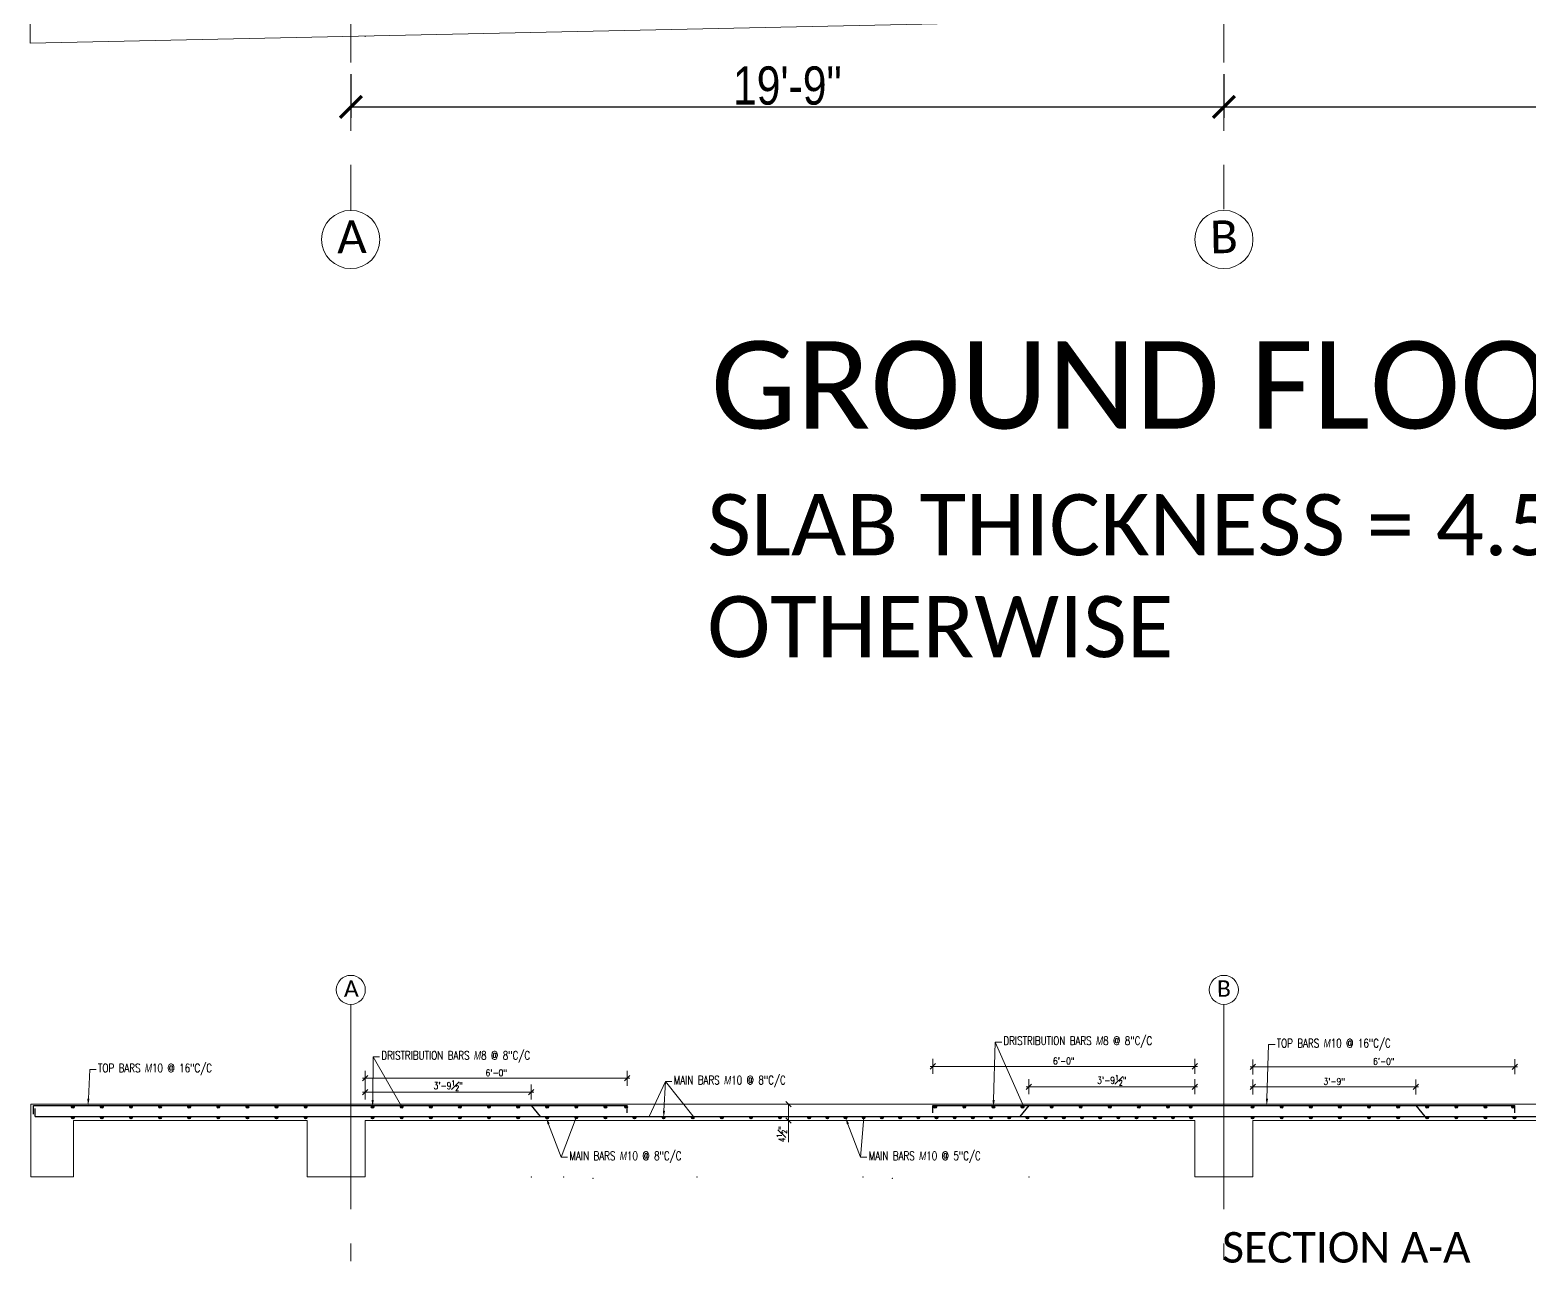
# Model space of a CAD drawing. Header units: inches. Extents: x 0 to 162649, y -36601 to -26324.
# Drawn here: x 156086.9 to 156499.3, y -27994.7 to -27656 of the extents above; entities that cross this region are included whole.
import ezdxf
from ezdxf import colors
from ezdxf.entities.mleader import LeaderData, LeaderLine
from ezdxf.math import Vec2, Vec3

# ---------------------------------------------------------------- set-up
doc = ezdxf.new("R2010")
doc.units = ezdxf.units.IN
doc.header["$MEASUREMENT"] = 0
doc.linetypes.add('CENTER2', pattern=[1.125, 0.75, -0.125, 0.125, -0.125])
doc.linetypes.add('DASHED', pattern=[0.75, 0.5, -0.25])
for name, color, linetype, lineweight in [('dimention', 1, 'Continuous', 13), ('Line', 31, 'Continuous', 5), ('OL_AR_Center line', 253, 'CENTER2', 13), ('OL_AR_Hatch', 253, 'Continuous', 0), ('OL_AR_SYMBOL', 1, 'Continuous', 5), ('OL_AR_Text', 140, 'Continuous', 5), ('Rein', 3, 'Continuous', 30), ('TEXT', 7, 'Continuous', 9)]:
    doc.layers.add(name, color=color, linetype=linetype, lineweight=lineweight)
doc.styles.add('1-16 Annotative Text', font='calibri.ttf', dxfattribs={"height": 0.0625})
doc.styles.add('1-8 Annotative Text', font='calibri.ttf', dxfattribs={"height": 0.125})
doc.styles.add('Arial', font='arial.ttf', dxfattribs={"width": 0.8})
doc.styles.add('DIM', font='simplex.shx', dxfattribs={"width": 0.75})
doc.styles.add('rmtext', font='romans.shx', dxfattribs={"width": 0.8})
doc.dimstyles.new('DIM-24', dxfattribs={"dimscale": 24, "dimtxt": 0.078125, "dimasz": 0.0625, "dimexe": 0.0625, "dimexo": 0.015625, "dimgap": 0.015625, "dimtad": 1, "dimdec": 1, "dimzin": 3, "dimdsep": 46, "dimlunit": 4, "dimtxsty": 'rmtext', "dimblk": 'OBLIQUE', "dimcen": 0.09375, "dimdle": 0.03125, "dimclrd": 1, "dimclre": 1, "dimclrt": 2, "dimadec": 0, "dimazin": 0, "dimtfac": 0.75, "dimtdec": 1, "dimtix": 1, "dimtmove": 0, "dimatfit": 3, "dimfxl": 0.0625, "dimfxlon": 1, "dimfrac": 1, "dimtolj": 1, "dimtzin": 0, "dimlwd": -1, "dimlwe": 5, "dimarcsym": 0})
doc.dimstyles.new('Dim_OLA', dxfattribs={"dimscale": 1.5, "dimtxt": 7, "dimasz": 4, "dimexe": 2, "dimexo": 0.5, "dimgap": 0.3, "dimtad": 1, "dimdec": 0, "dimzin": 0, "dimdsep": 46, "dimlunit": 3, "dimtxsty": 'Arial', "dimblk": 'ARCHTICK', "dimcen": 0.05, "dimadec": 0, "dimazin": 0, "dimtfac": 1, "dimtdec": 0, "dimtix": 1, "dimtmove": 2, "dimatfit": 3, "dimldrblk": 'DOT', "dimfxl": 6, "dimfxlon": 1, "dimtolj": 1, "dimtzin": 0, "dimarcsym": 0})

# ---------------------------------------------------------------- blocks, each defined once
blk = doc.blocks.new('_Oblique')
for p, q in [((-0.49, -0.49), (0.49, 0.49)), ((0, -1.37), (0, 1.38))]:
    blk.add_line(p, q)
blk = doc.blocks.new('*D1106')
at = {"layer": 'Defpoints', "color": 0, "transparency": 16777216}
for p in [(156224.71, -27947.72), (156224.71, -27951.41), (156179.11, -27955.55)]:
    blk.add_point(p, dxfattribs=at)
at = {"layer": 'dimention', "color": 1, "lineweight": 5, "transparency": 16777216}
for p, q in [((156179.11, -27949.22), (156179.11, -27946.22)), ((156224.71, -27949.22), (156224.71, -27946.22))]:
    blk.add_line(p, q, dxfattribs=at)
at = {"layer": 'dimention', "color": 1, "transparency": 16777216}
blk.add_line((156178.36, -27947.72), (156225.46, -27947.72), dxfattribs=at)
at = {"layer": 'dimention', "color": 1, "transparency": 16777216, "xscale": 1.5, "yscale": 1.5, "zscale": 1.5, "rotation": 180}
blk.add_blockref('_Oblique', (156179.11, -27947.72), dxfattribs=at)
at = {"layer": 'dimention', "color": 1, "transparency": 16777216, "xscale": 1.5, "yscale": 1.5, "zscale": 1.5}
blk.add_blockref('_Oblique', (156224.71, -27947.72), dxfattribs=at)
at = {"layer": 'dimention', "color": 2, "transparency": 16777216, "insert": (156201.91, -27945.94), "char_height": 1.875, "attachment_point": 5, "style": 'rmtext'}
blk.add_mtext('\\A1;3\'-9{\\H0.750000x;\\S1#2;}"', dxfattribs=at)
blk = doc.blocks.new('*D1107')
at = {"layer": 'Defpoints', "color": 0, "transparency": 16777216}
for p in [(156251.11, -27943.92), (156251.11, -27951.41), (156179.11, -27955.55)]:
    blk.add_point(p, dxfattribs=at)
at = {"layer": 'dimention', "color": 1, "lineweight": 5, "transparency": 16777216}
for p, q in [((156179.11, -27945.42), (156179.11, -27942.42)), ((156251.11, -27945.42), (156251.11, -27942.42))]:
    blk.add_line(p, q, dxfattribs=at)
at = {"layer": 'dimention', "color": 1, "transparency": 16777216}
blk.add_line((156178.36, -27943.92), (156251.86, -27943.92), dxfattribs=at)
at = {"layer": 'dimention', "color": 1, "transparency": 16777216, "xscale": 1.5, "yscale": 1.5, "zscale": 1.5, "rotation": 180}
blk.add_blockref('_Oblique', (156179.11, -27943.92), dxfattribs=at)
at = {"layer": 'dimention', "color": 1, "transparency": 16777216, "xscale": 1.5, "yscale": 1.5, "zscale": 1.5}
blk.add_blockref('_Oblique', (156251.11, -27943.92), dxfattribs=at)
at = {"layer": 'dimention', "color": 2, "transparency": 16777216, "insert": (156215.11, -27942.43), "char_height": 1.875, "attachment_point": 5, "style": 'rmtext'}
blk.add_mtext('\\A1;6\'-0"', dxfattribs=at)
blk = doc.blocks.new('*D1108')
at = {"layer": 'Defpoints', "color": 0, "transparency": 16777216}
for p in [(156361.51, -27946.26), (156361.51, -27951.43), (156407.11, -27955.55)]:
    blk.add_point(p, dxfattribs=at)
at = {"layer": 'dimention', "color": 1, "transparency": 16777216}
blk.add_line((156407.86, -27946.26), (156360.76, -27946.26), dxfattribs=at)
at = {"layer": 'dimention', "color": 1, "lineweight": 5, "transparency": 16777216}
for p, q in [((156361.51, -27947.76), (156361.51, -27944.76)), ((156407.11, -27947.76), (156407.11, -27944.76))]:
    blk.add_line(p, q, dxfattribs=at)
at = {"layer": 'dimention', "color": 1, "transparency": 16777216, "xscale": 1.5, "yscale": 1.5, "zscale": 1.5, "rotation": 180}
blk.add_blockref('_Oblique', (156361.51, -27946.26), dxfattribs=at)
at = {"layer": 'dimention', "color": 1, "transparency": 16777216, "xscale": 1.5, "yscale": 1.5, "zscale": 1.5}
blk.add_blockref('_Oblique', (156407.11, -27946.26), dxfattribs=at)
at = {"layer": 'dimention', "color": 2, "transparency": 16777216, "insert": (156384.31, -27944.48), "char_height": 1.875, "attachment_point": 5, "style": 'rmtext'}
blk.add_mtext('\\A1;3\'-9{\\H0.750000x;\\S1#2;}"', dxfattribs=at)
blk = doc.blocks.new('*D1109')
at = {"layer": 'Defpoints', "color": 0, "transparency": 16777216}
for p in [(156335.11, -27940.65), (156335.11, -27951.43), (156407.11, -27955.55)]:
    blk.add_point(p, dxfattribs=at)
at = {"layer": 'dimention', "color": 1, "transparency": 16777216}
blk.add_line((156407.86, -27940.65), (156334.36, -27940.65), dxfattribs=at)
at = {"layer": 'dimention', "color": 1, "lineweight": 5, "transparency": 16777216}
for p, q in [((156335.11, -27942.15), (156335.11, -27939.15)), ((156407.11, -27942.15), (156407.11, -27939.15))]:
    blk.add_line(p, q, dxfattribs=at)
at = {"layer": 'dimention', "color": 1, "transparency": 16777216, "xscale": 1.5, "yscale": 1.5, "zscale": 1.5, "rotation": 180}
blk.add_blockref('_Oblique', (156335.11, -27940.65), dxfattribs=at)
at = {"layer": 'dimention', "color": 1, "transparency": 16777216, "xscale": 1.5, "yscale": 1.5, "zscale": 1.5}
blk.add_blockref('_Oblique', (156407.11, -27940.65), dxfattribs=at)
at = {"layer": 'dimention', "color": 2, "transparency": 16777216, "insert": (156371.11, -27939.16), "char_height": 1.875, "attachment_point": 5, "style": 'rmtext'}
blk.add_mtext('\\A1;6\'-0"', dxfattribs=at)
blk = doc.blocks.new('*D1110')
at = {"layer": 'Defpoints', "color": 0, "transparency": 16777216}
for p in [(156467.86, -27946.3), (156467.86, -27951.43), (156423.05, -27955.55)]:
    blk.add_point(p, dxfattribs=at)
at = {"layer": 'dimention', "color": 1, "transparency": 16777216}
blk.add_line((156422.3, -27946.3), (156468.61, -27946.3), dxfattribs=at)
at = {"layer": 'dimention', "color": 1, "lineweight": 5, "transparency": 16777216}
for p, q in [((156423.05, -27947.8), (156423.05, -27944.8)), ((156467.86, -27947.8), (156467.86, -27944.8))]:
    blk.add_line(p, q, dxfattribs=at)
at = {"layer": 'dimention', "color": 1, "transparency": 16777216, "xscale": 1.5, "yscale": 1.5, "zscale": 1.5, "rotation": 180}
blk.add_blockref('_Oblique', (156423.05, -27946.3), dxfattribs=at)
at = {"layer": 'dimention', "color": 1, "transparency": 16777216, "xscale": 1.5, "yscale": 1.5, "zscale": 1.5}
blk.add_blockref('_Oblique', (156467.86, -27946.3), dxfattribs=at)
at = {"layer": 'dimention', "color": 2, "transparency": 16777216, "insert": (156445.45, -27944.81), "char_height": 1.875, "attachment_point": 5, "style": 'rmtext'}
blk.add_mtext('\\A1;3\'-9"', dxfattribs=at)
blk = doc.blocks.new('*D1111')
at = {"layer": 'Defpoints', "color": 0, "transparency": 16777216}
for p in [(156495.11, -27940.79), (156495.11, -27951.43), (156423.05, -27955.55)]:
    blk.add_point(p, dxfattribs=at)
at = {"layer": 'dimention', "color": 1, "transparency": 16777216}
blk.add_line((156422.3, -27940.79), (156495.86, -27940.79), dxfattribs=at)
at = {"layer": 'dimention', "color": 1, "lineweight": 5, "transparency": 16777216}
for p, q in [((156423.05, -27942.29), (156423.05, -27939.29)), ((156495.11, -27942.29), (156495.11, -27939.29))]:
    blk.add_line(p, q, dxfattribs=at)
at = {"layer": 'dimention', "color": 1, "transparency": 16777216, "xscale": 1.5, "yscale": 1.5, "zscale": 1.5, "rotation": 180}
blk.add_blockref('_Oblique', (156423.05, -27940.79), dxfattribs=at)
at = {"layer": 'dimention', "color": 1, "transparency": 16777216, "xscale": 1.5, "yscale": 1.5, "zscale": 1.5}
blk.add_blockref('_Oblique', (156495.11, -27940.79), dxfattribs=at)
at = {"layer": 'dimention', "color": 2, "transparency": 16777216, "insert": (156459.08, -27939.3), "char_height": 1.875, "attachment_point": 5, "style": 'rmtext'}
blk.add_mtext('\\A1;6\'-0"', dxfattribs=at)
blk = doc.blocks.new('*D1114')
at = {"layer": 'Defpoints', "color": 0, "transparency": 16777216}
for p in [(156295.39, -27951.05), (156296.89, -27951.05), (156296.89, -27955.55)]:
    blk.add_point(p, dxfattribs=at)
at = {"layer": 'dimention', "color": 1, "lineweight": 5, "transparency": 16777216}
for p, q in [((156296.52, -27951.05), (156293.89, -27951.05)), ((156296.52, -27955.55), (156293.89, -27955.55))]:
    blk.add_line(p, q, dxfattribs=at)
at = {"layer": 'dimention', "color": 1, "transparency": 16777216}
for p, q in [((156295.39, -27951.05), (156295.39, -27956.3)), ((156295.39, -27955.55), (156295.39, -27961.52))]:
    blk.add_line(p, q, dxfattribs=at)
at = {"layer": 'dimention', "color": 1, "transparency": 16777216, "xscale": 1.5, "yscale": 1.5, "zscale": 1.5}
for p, rotation in [((156295.39, -27951.05), 90), ((156295.39, -27955.55), 270)]:
    blk.add_blockref('_Oblique', p, dxfattribs=dict(at, rotation=rotation))
at = {"layer": 'dimention', "color": 2, "transparency": 16777216, "insert": (156293.61, -27959.29), "char_height": 1.875, "attachment_point": 5, "rotation": 90, "style": 'rmtext'}
blk.add_mtext('\\A1;4{\\H0.750000x;\\S1#2;}"', dxfattribs=at)
blk = doc.blocks.new('_ArchTick')
at = {"color": 0, "linetype": 'ByBlock', "const_width": 0.15}
blk.add_lwpolyline([(-0.5, -0.5), (0.5, 0.5)], dxfattribs=at)
blk = doc.blocks.new('*D1420')
at = {"layer": 'Defpoints', "color": 0, "transparency": 16777216}
for p in [(156175.11, -27588.37), (156415.11, -27588.37), (156415.11, -27677.08)]:
    blk.add_point(p, dxfattribs=at)
at = {"layer": 'OL_AR_Text', "color": 0, "lineweight": -2, "transparency": 16777216}
for p, q in [((156175.11, -27668.08), (156175.11, -27680.08)), ((156415.11, -27668.08), (156415.11, -27680.08)), ((156175.11, -27677.08), (156415.11, -27677.08))]:
    blk.add_line(p, q, dxfattribs=at)
at = {"layer": 'OL_AR_Text', "color": 0, "lineweight": -2, "transparency": 16777216, "xscale": 6, "yscale": 6, "zscale": 6, "rotation": 180}
blk.add_blockref('_ArchTick', (156175.11, -27677.08), dxfattribs=at)
at = {"layer": 'OL_AR_Text', "color": 0, "lineweight": -2, "transparency": 16777216, "xscale": 6, "yscale": 6, "zscale": 6}
blk.add_blockref('_ArchTick', (156415.11, -27677.08), dxfattribs=at)
at = {"layer": 'OL_AR_Text', "color": 0, "transparency": 16777216, "insert": (156295.11, -27671.27), "char_height": 10.5, "attachment_point": 5, "style": 'Arial'}
blk.add_mtext('\\A1;19\'-9"', dxfattribs=at)
blk = doc.blocks.new('_Dot')
at = {"color": 0, "linetype": 'ByBlock', "lineweight": -2}
blk.add_line((-0.5, 0), (-1, 0), dxfattribs=at)
at = {"color": 0, "linetype": 'ByBlock', "const_width": 0.5}
blk.add_lwpolyline([(-0.25, 0, 1), (0.25, 0, 1)], format="xyb", close=True, dxfattribs=at)
blk = doc.blocks.new('*D1412')
at = {"layer": 'Defpoints', "color": 0, "transparency": 16777216}
for p in [(156415.11, -27588.37), (156655.11, -27588.37), (156655.11, -27677.08)]:
    blk.add_point(p, dxfattribs=at)
at = {"layer": 'OL_AR_Text', "color": 0, "lineweight": -2, "transparency": 16777216}
for p, q in [((156415.11, -27668.08), (156415.11, -27680.08)), ((156655.11, -27668.08), (156655.11, -27680.08)), ((156415.11, -27677.08), (156655.11, -27677.08))]:
    blk.add_line(p, q, dxfattribs=at)
at = {"layer": 'OL_AR_Text', "color": 0, "lineweight": -2, "transparency": 16777216, "xscale": 6, "yscale": 6, "zscale": 6, "rotation": 180}
blk.add_blockref('_ArchTick', (156415.11, -27677.08), dxfattribs=at)
at = {"layer": 'OL_AR_Text', "color": 0, "lineweight": -2, "transparency": 16777216, "xscale": 6, "yscale": 6, "zscale": 6}
blk.add_blockref('_ArchTick', (156655.11, -27677.08), dxfattribs=at)
at = {"layer": 'OL_AR_Text', "color": 0, "transparency": 16777216, "insert": (156535.11, -27671.27), "char_height": 10.5, "attachment_point": 5, "style": 'Arial'}
blk.add_mtext('\\A1;19\'-10"', dxfattribs=at)

msp = doc.modelspace()

# ---------------------------------------------------------------- hatches: boundary and pattern name
at = {"layer": 'Rein'}
h = msp.add_hatch(color=256, dxfattribs=at)
h.dxf.hatch_style = 1
h.paths.add_polyline_path([(156099.05, -27951.76, 1), (156098.35, -27951.76, 1)])
h = msp.add_hatch(color=256, dxfattribs=at)
h.dxf.hatch_style = 1
h.paths.add_polyline_path([(156099.05, -27954.74, 1), (156098.35, -27954.74, 1)])
h = msp.add_hatch(color=256, dxfattribs=at)
h.dxf.hatch_style = 1
h.paths.add_polyline_path([(156107.05, -27951.76, 1), (156106.35, -27951.76, 1)])
h = msp.add_hatch(color=256, dxfattribs=at)
h.dxf.hatch_style = 1
h.paths.add_polyline_path([(156107.05, -27954.74, 1), (156106.35, -27954.74, 1)])
h = msp.add_hatch(color=256, dxfattribs=at)
h.dxf.hatch_style = 1
h.paths.add_polyline_path([(156115.05, -27951.76, 1), (156114.35, -27951.76, 1)])
h = msp.add_hatch(color=256, dxfattribs=at)
h.dxf.hatch_style = 1
h.paths.add_polyline_path([(156115.05, -27954.74, 1), (156114.35, -27954.74, 1)])
h = msp.add_hatch(color=256, dxfattribs=at)
h.dxf.hatch_style = 1
h.paths.add_polyline_path([(156123.05, -27951.76, 1), (156122.35, -27951.76, 1)])
h = msp.add_hatch(color=256, dxfattribs=at)
h.dxf.hatch_style = 1
h.paths.add_polyline_path([(156123.05, -27954.74, 1), (156122.35, -27954.74, 1)])
h = msp.add_hatch(color=256, dxfattribs=at)
h.dxf.hatch_style = 1
h.paths.add_polyline_path([(156131.05, -27951.76, 1), (156130.35, -27951.76, 1)])
h = msp.add_hatch(color=256, dxfattribs=at)
h.dxf.hatch_style = 1
h.paths.add_polyline_path([(156131.05, -27954.74, 1), (156130.35, -27954.74, 1)])
h = msp.add_hatch(color=256, dxfattribs=at)
h.dxf.hatch_style = 1
h.paths.add_polyline_path([(156139.05, -27951.76, 1), (156138.35, -27951.76, 1)])
h = msp.add_hatch(color=256, dxfattribs=at)
h.dxf.hatch_style = 1
h.paths.add_polyline_path([(156139.05, -27954.74, 1), (156138.35, -27954.74, 1)])
h = msp.add_hatch(color=256, dxfattribs=at)
h.dxf.hatch_style = 1
h.paths.add_polyline_path([(156147.05, -27951.76, 1), (156146.35, -27951.76, 1)])
h = msp.add_hatch(color=256, dxfattribs=at)
h.dxf.hatch_style = 1
h.paths.add_polyline_path([(156147.05, -27954.74, 1), (156146.35, -27954.74, 1)])
h = msp.add_hatch(color=256, dxfattribs=at)
h.dxf.hatch_style = 1
h.paths.add_polyline_path([(156155.05, -27951.76, 1), (156154.35, -27951.76, 1)])
h = msp.add_hatch(color=256, dxfattribs=at)
h.dxf.hatch_style = 1
h.paths.add_polyline_path([(156155.05, -27954.74, 1), (156154.35, -27954.74, 1)])
h = msp.add_hatch(color=256, dxfattribs=at)
h.dxf.hatch_style = 1
h.paths.add_polyline_path([(156163.05, -27951.76, 1), (156162.35, -27951.76, 1)])
h = msp.add_hatch(color=256, dxfattribs=at)
h.dxf.hatch_style = 1
h.paths.add_polyline_path([(156163.05, -27954.74, 1), (156162.35, -27954.74, 1)])
h = msp.add_hatch(color=256, dxfattribs=at)
h.dxf.hatch_style = 1
h.paths.add_polyline_path([(156181.46, -27951.76, 1), (156180.76, -27951.76, 1)])
h = msp.add_hatch(color=256, dxfattribs=at)
h.dxf.hatch_style = 1
h.paths.add_polyline_path([(156181.46, -27954.74, 1), (156180.76, -27954.74, 1)])
h = msp.add_hatch(color=256, dxfattribs=at)
h.dxf.hatch_style = 1
h.paths.add_polyline_path([(156189.46, -27951.76, 1), (156188.76, -27951.76, 1)])
h = msp.add_hatch(color=256, dxfattribs=at)
h.dxf.hatch_style = 1
h.paths.add_polyline_path([(156189.46, -27954.74, 1), (156188.76, -27954.74, 1)])
h = msp.add_hatch(color=256, dxfattribs=at)
h.dxf.hatch_style = 1
h.paths.add_polyline_path([(156197.46, -27951.76, 1), (156196.76, -27951.76, 1)])
h = msp.add_hatch(color=256, dxfattribs=at)
h.dxf.hatch_style = 1
h.paths.add_polyline_path([(156197.46, -27954.74, 1), (156196.76, -27954.74, 1)])
h = msp.add_hatch(color=256, dxfattribs=at)
h.dxf.hatch_style = 1
h.paths.add_polyline_path([(156205.46, -27951.76, 1), (156204.76, -27951.76, 1)])
h = msp.add_hatch(color=256, dxfattribs=at)
h.dxf.hatch_style = 1
h.paths.add_polyline_path([(156205.46, -27954.74, 1), (156204.76, -27954.74, 1)])
h = msp.add_hatch(color=256, dxfattribs=at)
h.dxf.hatch_style = 1
h.paths.add_polyline_path([(156213.46, -27951.76, 1), (156212.76, -27951.76, 1)])
h = msp.add_hatch(color=256, dxfattribs=at)
h.dxf.hatch_style = 1
h.paths.add_polyline_path([(156213.46, -27954.74, 1), (156212.76, -27954.74, 1)])
h = msp.add_hatch(color=256, dxfattribs=at)
h.dxf.hatch_style = 1
h.paths.add_polyline_path([(156221.46, -27951.76, 1), (156220.76, -27951.76, 1)])
h = msp.add_hatch(color=256, dxfattribs=at)
h.dxf.hatch_style = 1
h.paths.add_polyline_path([(156221.46, -27954.74, 1), (156220.76, -27954.74, 1)])
h = msp.add_hatch(color=256, dxfattribs=at)
h.dxf.hatch_style = 1
h.paths.add_polyline_path([(156229.46, -27951.76, 1), (156228.76, -27951.76, 1)])
h = msp.add_hatch(color=256, dxfattribs=at)
h.dxf.hatch_style = 1
h.paths.add_polyline_path([(156229.46, -27954.74, 1), (156228.76, -27954.74, 1)])
h = msp.add_hatch(color=256, dxfattribs=at)
h.dxf.hatch_style = 1
h.paths.add_polyline_path([(156237.46, -27951.76, 1), (156236.76, -27951.76, 1)])
h = msp.add_hatch(color=256, dxfattribs=at)
h.dxf.hatch_style = 1
h.paths.add_polyline_path([(156237.46, -27954.74, 1), (156236.76, -27954.74, 1)])
h = msp.add_hatch(color=256, dxfattribs=at)
h.dxf.hatch_style = 1
h.paths.add_polyline_path([(156245.46, -27951.76, 1), (156244.76, -27951.76, 1)])
h = msp.add_hatch(color=256, dxfattribs=at)
h.dxf.hatch_style = 1
h.paths.add_polyline_path([(156245.46, -27954.74, 1), (156244.76, -27954.74, 1)])
h = msp.add_hatch(color=256, dxfattribs=at)
h.dxf.hatch_style = 1
h.paths.add_polyline_path([(156251.14, -27951.76, 1), (156250.44, -27951.76, 1)])
h = msp.add_hatch(color=256, dxfattribs=at)
h.dxf.hatch_style = 1
h.paths.add_polyline_path([(156253.46, -27954.74, 1), (156252.76, -27954.74, 1)])
h = msp.add_hatch(color=256, dxfattribs=at)
h.dxf.hatch_style = 1
h.paths.add_polyline_path([(156261.46, -27954.74, 1), (156260.76, -27954.74, 1)])
h = msp.add_hatch(color=256, dxfattribs=at)
h.dxf.hatch_style = 1
h.paths.add_polyline_path([(156269.46, -27954.74, 1), (156268.76, -27954.74, 1)])
h = msp.add_hatch(color=256, dxfattribs=at)
h.dxf.hatch_style = 1
h.paths.add_polyline_path([(156277.46, -27954.74, 1), (156276.76, -27954.74, 1)])
h = msp.add_hatch(color=256, dxfattribs=at)
h.dxf.hatch_style = 1
h.paths.add_polyline_path([(156285.46, -27954.74, 1), (156284.76, -27954.74, 1)])
h = msp.add_hatch(color=256, dxfattribs=at)
h.dxf.hatch_style = 1
h.paths.add_polyline_path([(156293.46, -27954.74, 1), (156292.76, -27954.74, 1)])
h = msp.add_hatch(color=256, dxfattribs=at)
h.dxf.hatch_style = 1
h.paths.add_polyline_path([(156301.46, -27954.74, 1), (156300.76, -27954.74, 1)])
h = msp.add_hatch(color=256, dxfattribs=at)
h.dxf.hatch_style = 1
h.paths.add_polyline_path([(156306.46, -27954.74, 1), (156305.76, -27954.74, 1)])
h = msp.add_hatch(color=256, dxfattribs=at)
h.dxf.hatch_style = 1
h.paths.add_polyline_path([(156311.46, -27954.74, 1), (156310.76, -27954.74, 1)])
h = msp.add_hatch(color=256, dxfattribs=at)
h.dxf.hatch_style = 1
h.paths.add_polyline_path([(156316.46, -27954.74, 1), (156315.76, -27954.74, 1)])
h = msp.add_hatch(color=256, dxfattribs=at)
h.dxf.hatch_style = 1
h.paths.add_polyline_path([(156321.46, -27954.74, 1), (156320.76, -27954.74, 1)])
h = msp.add_hatch(color=256, dxfattribs=at)
h.dxf.hatch_style = 1
h.paths.add_polyline_path([(156326.46, -27954.74, 1), (156325.76, -27954.74, 1)])
h = msp.add_hatch(color=256, dxfattribs=at)
h.dxf.hatch_style = 1
h.paths.add_polyline_path([(156331.46, -27954.74, 1), (156330.76, -27954.74, 1)])
h = msp.add_hatch(color=256, dxfattribs=at)
h.dxf.hatch_style = 1
h.paths.add_polyline_path([(156336.11, -27951.78, 1), (156335.41, -27951.78, 1)])
h = msp.add_hatch(color=256, dxfattribs=at)
h.dxf.hatch_style = 1
h.paths.add_polyline_path([(156336.46, -27954.74, 1), (156335.76, -27954.74, 1)])
h = msp.add_hatch(color=256, dxfattribs=at)
h.dxf.hatch_style = 1
h.paths.add_polyline_path([(156341.46, -27954.74, 1), (156340.76, -27954.74, 1)])
h = msp.add_hatch(color=256, dxfattribs=at)
h.dxf.hatch_style = 1
h.paths.add_polyline_path([(156344.11, -27951.78, 1), (156343.41, -27951.78, 1)])
h = msp.add_hatch(color=256, dxfattribs=at)
h.dxf.hatch_style = 1
h.paths.add_polyline_path([(156346.46, -27954.74, 1), (156345.76, -27954.74, 1)])
h = msp.add_hatch(color=256, dxfattribs=at)
h.dxf.hatch_style = 1
h.paths.add_polyline_path([(156351.46, -27954.74, 1), (156350.76, -27954.74, 1)])
h = msp.add_hatch(color=256, dxfattribs=at)
h.dxf.hatch_style = 1
h.paths.add_polyline_path([(156352.11, -27951.78, 1), (156351.41, -27951.78, 1)])
h = msp.add_hatch(color=256, dxfattribs=at)
h.dxf.hatch_style = 1
h.paths.add_polyline_path([(156356.46, -27954.74, 1), (156355.76, -27954.74, 1)])
h = msp.add_hatch(color=256, dxfattribs=at)
h.dxf.hatch_style = 1
h.paths.add_polyline_path([(156360.11, -27951.78, 1), (156359.41, -27951.78, 1)])
h = msp.add_hatch(color=256, dxfattribs=at)
h.dxf.hatch_style = 1
h.paths.add_polyline_path([(156361.46, -27954.74, 1), (156360.76, -27954.74, 1)])
h = msp.add_hatch(color=256, dxfattribs=at)
h.dxf.hatch_style = 1
h.paths.add_polyline_path([(156366.46, -27954.74, 1), (156365.76, -27954.74, 1)])
h = msp.add_hatch(color=256, dxfattribs=at)
h.dxf.hatch_style = 1
h.paths.add_polyline_path([(156368.11, -27951.78, 1), (156367.41, -27951.78, 1)])
h = msp.add_hatch(color=256, dxfattribs=at)
h.dxf.hatch_style = 1
h.paths.add_polyline_path([(156371.46, -27954.74, 1), (156370.76, -27954.74, 1)])
h = msp.add_hatch(color=256, dxfattribs=at)
h.dxf.hatch_style = 1
h.paths.add_polyline_path([(156376.11, -27951.78, 1), (156375.41, -27951.78, 1)])
h = msp.add_hatch(color=256, dxfattribs=at)
h.dxf.hatch_style = 1
h.paths.add_polyline_path([(156376.46, -27954.74, 1), (156375.76, -27954.74, 1)])
h = msp.add_hatch(color=256, dxfattribs=at)
h.dxf.hatch_style = 1
h.paths.add_polyline_path([(156381.46, -27954.74, 1), (156380.76, -27954.74, 1)])
h = msp.add_hatch(color=256, dxfattribs=at)
h.dxf.hatch_style = 1
h.paths.add_polyline_path([(156384.11, -27951.78, 1), (156383.41, -27951.78, 1)])
h = msp.add_hatch(color=256, dxfattribs=at)
h.dxf.hatch_style = 1
h.paths.add_polyline_path([(156386.46, -27954.74, 1), (156385.76, -27954.74, 1)])
h = msp.add_hatch(color=256, dxfattribs=at)
h.dxf.hatch_style = 1
h.paths.add_polyline_path([(156391.46, -27954.74, 1), (156390.76, -27954.74, 1)])
h = msp.add_hatch(color=256, dxfattribs=at)
h.dxf.hatch_style = 1
h.paths.add_polyline_path([(156392.11, -27951.78, 1), (156391.41, -27951.78, 1)])
h = msp.add_hatch(color=256, dxfattribs=at)
h.dxf.hatch_style = 1
h.paths.add_polyline_path([(156396.46, -27954.74, 1), (156395.76, -27954.74, 1)])
h = msp.add_hatch(color=256, dxfattribs=at)
h.dxf.hatch_style = 1
h.paths.add_polyline_path([(156400.11, -27951.78, 1), (156399.41, -27951.78, 1)])
h = msp.add_hatch(color=256, dxfattribs=at)
h.dxf.hatch_style = 1
h.paths.add_polyline_path([(156401.46, -27954.74, 1), (156400.76, -27954.74, 1)])
h = msp.add_hatch(color=256, dxfattribs=at)
h.dxf.hatch_style = 1
h.paths.add_polyline_path([(156406.32, -27951.78, 1), (156405.62, -27951.78, 1)])
h = msp.add_hatch(color=256, dxfattribs=at)
h.dxf.hatch_style = 1
h.paths.add_polyline_path([(156406.46, -27954.74, 1), (156405.76, -27954.74, 1)])
h = msp.add_hatch(color=256, dxfattribs=at)
h.dxf.hatch_style = 1
h.paths.add_polyline_path([(156423.35, -27951.78, 1), (156422.65, -27951.78, 1)])
h = msp.add_hatch(color=256, dxfattribs=at)
h.dxf.hatch_style = 1
h.paths.add_polyline_path([(156423.35, -27954.74, 1), (156422.65, -27954.74, 1)])
h = msp.add_hatch(color=256, dxfattribs=at)
h.dxf.hatch_style = 1
h.paths.add_polyline_path([(156431.35, -27951.78, 1), (156430.65, -27951.78, 1)])
h = msp.add_hatch(color=256, dxfattribs=at)
h.dxf.hatch_style = 1
h.paths.add_polyline_path([(156431.35, -27954.74, 1), (156430.65, -27954.74, 1)])
h = msp.add_hatch(color=256, dxfattribs=at)
h.dxf.hatch_style = 1
h.paths.add_polyline_path([(156439.35, -27951.78, 1), (156438.65, -27951.78, 1)])
h = msp.add_hatch(color=256, dxfattribs=at)
h.dxf.hatch_style = 1
h.paths.add_polyline_path([(156439.35, -27954.74, 1), (156438.65, -27954.74, 1)])
h = msp.add_hatch(color=256, dxfattribs=at)
h.dxf.hatch_style = 1
h.paths.add_polyline_path([(156447.35, -27951.78, 1), (156446.65, -27951.78, 1)])
h = msp.add_hatch(color=256, dxfattribs=at)
h.dxf.hatch_style = 1
h.paths.add_polyline_path([(156447.35, -27954.74, 1), (156446.65, -27954.74, 1)])
h = msp.add_hatch(color=256, dxfattribs=at)
h.dxf.hatch_style = 1
h.paths.add_polyline_path([(156455.35, -27951.78, 1), (156454.65, -27951.78, 1)])
h = msp.add_hatch(color=256, dxfattribs=at)
h.dxf.hatch_style = 1
h.paths.add_polyline_path([(156455.35, -27954.74, 1), (156454.65, -27954.74, 1)])
h = msp.add_hatch(color=256, dxfattribs=at)
h.dxf.hatch_style = 1
h.paths.add_polyline_path([(156463.35, -27951.78, 1), (156462.65, -27951.78, 1)])
h = msp.add_hatch(color=256, dxfattribs=at)
h.dxf.hatch_style = 1
h.paths.add_polyline_path([(156463.35, -27954.74, 1), (156462.65, -27954.74, 1)])
h = msp.add_hatch(color=256, dxfattribs=at)
h.dxf.hatch_style = 1
h.paths.add_polyline_path([(156471.35, -27951.78, 1), (156470.65, -27951.78, 1)])
h = msp.add_hatch(color=256, dxfattribs=at)
h.dxf.hatch_style = 1
h.paths.add_polyline_path([(156471.35, -27954.74, 1), (156470.65, -27954.74, 1)])
h = msp.add_hatch(color=256, dxfattribs=at)
h.dxf.hatch_style = 1
h.paths.add_polyline_path([(156479.35, -27951.78, 1), (156478.65, -27951.78, 1)])
h = msp.add_hatch(color=256, dxfattribs=at)
h.dxf.hatch_style = 1
h.paths.add_polyline_path([(156479.35, -27954.74, 1), (156478.65, -27954.74, 1)])
h = msp.add_hatch(color=256, dxfattribs=at)
h.dxf.hatch_style = 1
h.paths.add_polyline_path([(156487.35, -27951.78, 1), (156486.65, -27951.78, 1)])
h = msp.add_hatch(color=256, dxfattribs=at)
h.dxf.hatch_style = 1
h.paths.add_polyline_path([(156487.35, -27954.74, 1), (156486.65, -27954.74, 1)])
h = msp.add_hatch(color=256, dxfattribs=at)
h.dxf.hatch_style = 1
h.paths.add_polyline_path([(156494.99, -27951.78, 1), (156494.29, -27951.78, 1)])
h = msp.add_hatch(color=256, dxfattribs=at)
h.dxf.hatch_style = 1
h.paths.add_polyline_path([(156495.35, -27954.74, 1), (156494.65, -27954.74, 1)])

# ---------------------------------------------------------------- linework, layer by layer
at = {"layer": 'dimention'}
for p, q in [((156352.28, -27934), (156360.11, -27951.78)), ((156181.28, -27938.03), (156189.11, -27951.76)), ((156261.63, -27944.82), (156257.17, -27954.39)), ((156261.63, -27944.82), (156269.46, -27954.74)), ((156087.21, -27951.05), (156087.21, -27971.05)), ((156087.21, -27951.05), (156749.82, -27951.05)), ((156232.97, -27965.62), (156237.11, -27954.74)), ((156315.25, -27965.62), (156316.11, -27954.74)), ((156098.94, -27955.55), (156098.94, -27971.05)), ((156098.94, -27955.55), (156163.11, -27955.55)), ((156163.11, -27955.55), (156163.11, -27971.05)), ((156179.11, -27955.55), (156179.11, -27971.05)), ((156179.11, -27955.55), (156407.11, -27955.55)), ((156407.11, -27955.55), (156407.11, -27971.05)), ((156423.05, -27955.55), (156423.05, -27971.05)), ((156423.05, -27955.55), (156647.11, -27955.55)), ((156087.21, -27971.05), (156098.94, -27971.05)), ((156163.11, -27971.05), (156179.11, -27971.05)), ((156407.11, -27971.05), (156423.05, -27971.05))]:
    msp.add_line(p, q, dxfattribs=at)
for centre, radius in [((156175.11, -27713.5), 8), ((156415.11, -27713.5), 8), ((156175.11, -27919.65), 4), ((156415.11, -27919.65), 4)]:
    msp.add_circle(centre, radius, dxfattribs=at)
for p in [(156224.71, -27971.05), (156233.63, -27971.05), (156241.69, -27971.4), (156270.31, -27971.05), (156315.91, -27971.05), (156323.97, -27971.4), (156361.51, -27971.05)]:
    msp.add_point(p, dxfattribs=at)
at = {"layer": 'Line'}
msp.add_lwpolyline([(156086.94, -27659.53), (156088.16, -26960.37), (156630.81, -26960.37), (156630.81, -26397.37), (156844.87, -26397.37), (156861.58, -26603.1), (156878.26, -26602.06), (156886.82, -26833.05), (156881.52, -26987.37), (157037.81, -26987.37), (157037.64, -27364.26), (156754.74, -27364.12), (156744.79, -27645.43)], close=True, dxfattribs=at)
at = {"layer": 'OL_AR_Center line', "ltscale": 75}
for p, q in [((156175.11, -26343.02), (156175.11, -27705.5)), ((156415.11, -26343.02), (156415.11, -27705.16)), ((156175.11, -27923.65), (156175.11, -27994.18)), ((156415.11, -27923.65), (156415.11, -27993.83))]:
    msp.add_line(p, q, dxfattribs=at)
at = {"layer": 'OL_AR_Hatch'}
msp.add_lwpolyline([(156750.35, -27488.12), (156744.79, -27645.43), (156086.94, -27659.53), (156087.32, -27439.12), (156087.32, -27439.12), (156087.32, -27439.12), (156087.32, -27439.12), (156088.04, -27166.31), (156088.04, -27166.31), (156088.16, -26960.37), (156630.81, -26960.37)], dxfattribs=at)
at = {"layer": 'OL_AR_SYMBOL', "linetype": 'DASHED'}
msp.add_lwpolyline([(156179.11, -27657.55), (156179.11, -27657.83)], dxfattribs=at)
at = {"layer": 'Rein'}
for p, q in [((156087.94, -27951.41), (156251.11, -27951.41)), ((156087.94, -27953.78), (156087.94, -27951.41)), ((156088.4, -27954.39), (156088.4, -27952.25)), ((156088.4, -27954.39), (156647.1, -27954.39)), ((156224.71, -27951.41), (156227.21, -27954.39)), ((156251.11, -27953.41), (156251.11, -27951.41)), ((156335.11, -27951.43), (156495.11, -27951.43)), ((156335.11, -27953.43), (156335.11, -27951.43)), ((156361.51, -27951.43), (156359.01, -27954.39)), ((156467.86, -27951.43), (156470.36, -27954.39)), ((156495.11, -27953.43), (156495.11, -27951.43))]:
    msp.add_line(p, q, dxfattribs=at)
for centre in [(156098.7, -27951.76), (156098.7, -27954.74), (156106.7, -27951.76), (156106.7, -27954.74), (156114.7, -27951.76), (156114.7, -27954.74), (156122.7, -27951.76), (156122.7, -27954.74), (156130.7, -27951.76), (156130.7, -27954.74), (156138.7, -27951.76), (156138.7, -27954.74), (156146.7, -27951.76), (156146.7, -27954.74), (156154.7, -27951.76), (156154.7, -27954.74), (156162.7, -27951.76), (156162.7, -27954.74), (156181.11, -27951.76), (156181.11, -27954.74), (156189.11, -27951.76), (156189.11, -27954.74), (156197.11, -27951.76), (156197.11, -27954.74), (156205.11, -27951.76), (156205.11, -27954.74), (156213.11, -27951.76), (156213.11, -27954.74), (156221.11, -27951.76), (156221.11, -27954.74), (156229.11, -27951.76), (156229.11, -27954.74), (156237.11, -27951.76), (156237.11, -27954.74), (156245.11, -27951.76), (156245.11, -27954.74), (156250.79, -27951.76), (156253.11, -27954.74), (156261.11, -27954.74), (156269.11, -27954.74), (156277.11, -27954.74), (156285.11, -27954.74), (156293.11, -27954.74), (156301.11, -27954.74), (156306.11, -27954.74), (156311.11, -27954.74), (156316.11, -27954.74), (156321.11, -27954.74), (156326.11, -27954.74), (156331.11, -27954.74), (156335.76, -27951.78), (156336.11, -27954.74), (156341.11, -27954.74), (156343.76, -27951.78), (156346.11, -27954.74), (156351.11, -27954.74), (156351.76, -27951.78), (156356.11, -27954.74), (156359.76, -27951.78), (156361.11, -27954.74), (156366.11, -27954.74), (156367.76, -27951.78), (156371.11, -27954.74), (156375.76, -27951.78), (156376.11, -27954.74), (156381.11, -27954.74), (156383.76, -27951.78), (156386.11, -27954.74), (156391.11, -27954.74), (156391.76, -27951.78), (156396.11, -27954.74), (156399.76, -27951.78), (156401.11, -27954.74), (156405.97, -27951.78), (156406.11, -27954.74), (156423, -27951.78), (156423, -27954.74), (156431, -27951.78), (156431, -27954.74), (156439, -27951.78), (156439, -27954.74), (156447, -27951.78), (156447, -27954.74), (156455, -27951.78), (156455, -27954.74), (156463, -27951.78), (156463, -27954.74), (156471, -27951.78), (156471, -27954.74), (156479, -27951.78), (156479, -27954.74), (156487, -27951.78), (156487, -27954.74), (156494.64, -27951.78), (156495, -27954.74)]:
    msp.add_circle(centre, 0.35, dxfattribs=at)

# ---------------------------------------------------------------- texts
at = {"layer": 'dimention', "style": '1-16 Annotative Text'}
for s, height, p in [('A', 9, (156171.39, -27717.32)), ('B', 9, (156411.39, -27717.32)), ('A', 4.5, (156173.25, -27921.56)), ('B', 4.5, (156413.25, -27921.56))]:
    msp.add_text(s, height=height, rotation=1, dxfattribs=at).set_placement(p)
at = {"layer": 'OL_AR_Text', "attachment_point": 1, "style": '1-8 Annotative Text'}
for s, width, insert, char_height in [('GROUND FLOOR REINFORCEMENT PLAN', 664.3754, (156274.07, -27741.45), 24), ('SLAB THICKNESS = 4.5" UNLESS NOTED OTHERWISE', 432.2308, (156273.1, -27783.46), 16.8), ('SECTION A-A', 432.2308, (156414.61, -27986.18), 8.4)]:
    msp.add_mtext_dynamic_manual_height_columns(s, width=width, gutter_width=60, heights=[0], dxfattribs=dict(at, insert=insert, char_height=char_height))

# ---------------------------------------------------------------- dimensions: what is measured, and where the dimension line sits
at = {"layer": 'dimention'}
for base, p1, p2, picture, middle in [((156335.11, -27940.65), (156407.11, -27955.55), (156335.11, -27951.43), '*D1109', (156371.11, -27939.16)), ((156495.11, -27940.79), (156423.05, -27955.55), (156495.11, -27951.43), '*D1111', (156459.08, -27939.3)), ((156251.11, -27943.92), (156179.11, -27955.55), (156251.11, -27951.41), '*D1107', (156215.11, -27942.43)), ((156224.71, -27947.72), (156179.11, -27955.55), (156224.71, -27951.41), '*D1106', (156201.91, -27945.94)), ((156361.51, -27946.26), (156407.11, -27955.55), (156361.51, -27951.43), '*D1108', (156384.31, -27944.48)), ((156467.86, -27946.3), (156423.05, -27955.55), (156467.86, -27951.43), '*D1110', (156445.45, -27944.81))]:
    dim = msp.add_linear_dim(base=base, p1=p1, p2=p2, dimstyle='DIM-24', dxfattribs=at)
    dim.commit()
    dim.dimension.update_dxf_attribs({"geometry": picture, "text_midpoint": middle})
dim = msp.add_linear_dim(base=(156295.39, -27951.05), p1=(156296.89, -27955.55), p2=(156296.89, -27951.05), angle=90, dimstyle='DIM-24', dxfattribs=at)
dim.commit()
dim.dimension.update_dxf_attribs({"geometry": '*D1114', "text_midpoint": (156295.39, -27959.29), "dimtype": 160})
at = {"layer": 'OL_AR_Text'}
for base, p1, p2, text, picture, middle in [((156415.11, -27677.08), (156175.11, -27588.37), (156415.11, -27588.37), '19\'-9"', '*D1420', (156295.11, -27671.27)), ((156655.11, -27677.08), (156415.11, -27588.37), (156655.11, -27588.37), '19\'-10"', '*D1412', (156535.11, -27671.27))]:
    dim = msp.add_linear_dim(base=base, p1=p1, p2=p2, text=text, dimstyle='Dim_OLA', dxfattribs=at)
    dim.commit()
    dim.dimension.update_dxf_attribs({"geometry": picture, "text_midpoint": middle})

# ---------------------------------------------------------------- leaders
at = {"layer": 'TEXT'}
ml = msp.add_multileader_mtext('Standard', dxfattribs=at)
ml.set_content('DRISTRIBUTION BARS {\\Fgothici|c0;M}8 @ 8"C/C', color=256, style='DIM')
ml.set_leader_properties(color=1, linetype='ByLayer', lineweight=9)
ml.build(insert=Vec2(0, 0))
ml.multileader.update_dxf_attribs({"text_right_attachment_type": 2, "dogleg_length": 0.25, "arrow_head_size": 1.88, "scale": 40})
ctx = ml.context
ctx.base_point, ctx.scale, ctx.char_height, ctx.arrow_head_size, ctx.landing_gap_size, ctx.plane_origin = Vec3(156354.03, -27934), 40, 2.3438, 1.88, 0.469, Vec3(156363.84, -27978.85)
ctx.right_attachment = 2
notes = []
notes.append((ctx, [(0, (1, 1, 0), (156352.28, -27934), (1, 0), 1.76, [(0, [(156351.76, -27951.78)], 0, [])])]))
ctx.mtext.insert, ctx.mtext.flow_direction = Vec3(156354.5, -27932.44), 5
ml = msp.add_multileader_mtext('Standard', dxfattribs=at)
ml.set_content('TOP BARS {\\Fgothici|c0;M}10 @ 16"C/C', color=256, style='DIM')
ml.set_leader_properties(color=1, linetype='ByLayer', lineweight=9)
ml.build(insert=Vec2(0, 0))
ml.multileader.update_dxf_attribs({"text_right_attachment_type": 2, "dogleg_length": 0.25, "arrow_head_size": 1.88, "scale": 40})
ctx = ml.context
ctx.base_point, ctx.scale, ctx.char_height, ctx.arrow_head_size, ctx.landing_gap_size, ctx.plane_origin = Vec3(156429.17, -27934.69), 40, 2.3438, 1.88, 0.469, Vec3(156438.98, -27986.37)
ctx.right_attachment = 2
notes.append((ctx, [(0, (1, 1, 0), (156427.42, -27934.69), (1, 0), 1.76, [(0, [(156426.89, -27951.43)], 0, [])])]))
ctx.mtext.insert, ctx.mtext.flow_direction = Vec3(156429.64, -27933.13), 5
ml = msp.add_multileader_mtext('Standard', dxfattribs=at)
ml.set_content('DRISTRIBUTION BARS {\\Fgothici|c0;M}8 @ 8"C/C', color=256, style='DIM')
ml.set_leader_properties(color=1, linetype='ByLayer', lineweight=9)
ml.build(insert=Vec2(0, 0))
ml.multileader.update_dxf_attribs({"text_right_attachment_type": 2, "dogleg_length": 0.25, "arrow_head_size": 1.88, "scale": 40})
ctx = ml.context
ctx.base_point, ctx.scale, ctx.char_height, ctx.arrow_head_size, ctx.landing_gap_size, ctx.plane_origin = Vec3(156183.04, -27938.03), 40, 2.3438, 1.88, 0.469, Vec3(156192.85, -27982.88)
ctx.right_attachment = 2
notes.append((ctx, [(0, (1, 1, 0), (156181.28, -27938.03), (1, 0), 1.76, [(0, [(156181.11, -27951.76)], 0, [])])]))
ctx.mtext.insert, ctx.mtext.flow_direction = Vec3(156183.51, -27936.47), 5
ml = msp.add_multileader_mtext('Standard', dxfattribs=at)
ml.set_content('TOP BARS {\\Fgothici|c0;M}10 @ 16"C/C', color=256, style='DIM')
ml.set_leader_properties(color=1, linetype='ByLayer', lineweight=9)
ml.build(insert=Vec2(0, 0))
ml.multileader.update_dxf_attribs({"text_right_attachment_type": 2, "dogleg_length": 0.25, "arrow_head_size": 1.88, "scale": 40})
ctx = ml.context
ctx.base_point, ctx.scale, ctx.char_height, ctx.arrow_head_size, ctx.landing_gap_size, ctx.plane_origin = Vec3(156105.17, -27941.5), 40, 2.3438, 1.88, 0.469, Vec3(156114.98, -27986.35)
ctx.right_attachment = 2
notes.append((ctx, [(0, (1, 1, 0), (156103.41, -27941.5), (1, 0), 1.76, [(0, [(156102.89, -27951.41)], 0, [])])]))
ctx.mtext.insert, ctx.mtext.flow_direction = Vec3(156105.64, -27939.93), 5
ml = msp.add_multileader_mtext('Standard', dxfattribs=at)
ml.set_content('MAIN BARS {\\Fgothici|c0;M}10 @ 8"C/C', color=256, style='DIM')
ml.set_leader_properties(color=1, linetype='ByLayer', lineweight=9)
ml.build(insert=Vec2(0, 0))
ml.multileader.update_dxf_attribs({"text_right_attachment_type": 2, "dogleg_length": 0.25, "arrow_head_size": 1.88, "scale": 40})
ctx = ml.context
ctx.base_point, ctx.scale, ctx.char_height, ctx.arrow_head_size, ctx.landing_gap_size, ctx.plane_origin = Vec3(156263.39, -27944.82), 40, 2.3438, 1.88, 0.469, Vec3(156273.2, -27989.67)
ctx.right_attachment = 2
notes.append((ctx, [(0, (1, 1, 0), (156261.63, -27944.82), (1, 0), 1.76, [(0, [(156261.11, -27954.74)], 0, [])])]))
ctx.mtext.insert, ctx.mtext.flow_direction = Vec3(156263.86, -27943.26), 5
ml = msp.add_multileader_mtext('Standard', dxfattribs=at)
ml.set_content('MAIN BARS {\\Fgothici|c0;M}10 @ 8"C/C', color=256, style='DIM')
ml.set_leader_properties(color=1, linetype='ByLayer', lineweight=9)
ml.build(insert=Vec2(0, 0))
ml.multileader.update_dxf_attribs({"text_right_attachment_type": 2, "dogleg_length": 0.25, "arrow_head_size": 1.88, "scale": 40})
ctx = ml.context
ctx.base_point, ctx.scale, ctx.char_height, ctx.arrow_head_size, ctx.landing_gap_size, ctx.plane_origin = Vec3(156234.73, -27965.62), 40, 2.3438, 1.88, 0.469, Vec3(156244.54, -28010.47)
ctx.right_attachment = 2
notes.append((ctx, [(0, (1, 1, 0), (156232.97, -27965.62), (1, 0), 1.76, [(0, [(156228.83, -27954.74)], 0, [])])]))
ctx.mtext.insert, ctx.mtext.flow_direction = Vec3(156235.2, -27964.06), 5
ml = msp.add_multileader_mtext('Standard', dxfattribs=at)
ml.set_content('MAIN BARS {\\Fgothici|c0;M}10 @ 5"C/C', color=256, style='DIM')
ml.set_leader_properties(color=1, linetype='ByLayer', lineweight=9)
ml.build(insert=Vec2(0, 0))
ml.multileader.update_dxf_attribs({"text_right_attachment_type": 2, "dogleg_length": 0.25, "arrow_head_size": 1.88, "scale": 40})
ctx = ml.context
ctx.base_point, ctx.scale, ctx.char_height, ctx.arrow_head_size, ctx.landing_gap_size, ctx.plane_origin = Vec3(156317.01, -27965.62), 40, 2.3438, 1.88, 0.469, Vec3(156326.82, -28010.47)
ctx.right_attachment = 2
notes.append((ctx, [(0, (1, 1, 0), (156315.25, -27965.62), (1, 0), 1.76, [(0, [(156311.11, -27954.74)], 0, [])])]))
ctx.mtext.insert, ctx.mtext.flow_direction = Vec3(156317.47, -27964.06), 5
for ctx, leaders in notes:
    for number, flags, end, landing, length, lines in leaders:
        leader = LeaderData()
        leader.index, (leader.has_last_leader_line, leader.has_dogleg_vector, leader.attachment_direction) = number, flags
        leader.last_leader_point, leader.dogleg_vector, leader.dogleg_length = Vec3(end), Vec3(landing), length
        for number, points, colour, breaks in lines:
            line = LeaderLine()
            line.index, line.vertices, line.color, line.breaks = number, Vec3.list(points), colors.encode_raw_color(colour), breaks
            leader.lines.append(line)
        ctx.leaders.append(leader)

doc.saveas('drawing.dxf')
